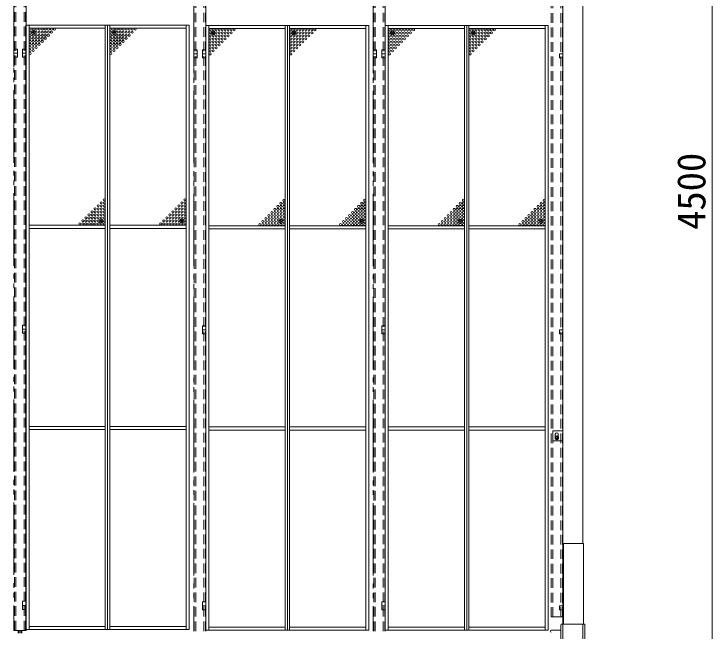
# Model space of a CAD drawing. Units: millimetres, scale not verified. Extents: x -9305 to 9305, y -6415 to 6415.
# Drawn here: x -2491 to 976, y -3607 to -542 of the extents above; entities that cross this region are included whole.
import ezdxf
from ezdxf.enums import TextEntityAlignment as Align

# ---------------------------------------------------------------- set-up
doc = ezdxf.new("R2010")
doc.units = ezdxf.units.MM
doc.header["$LTSCALE"] = 40
doc.header["$PDMODE"] = 32
doc.header["$PDSIZE"] = 20
doc.linetypes.add('DASHED1', pattern=[1.8, 1.2, -0.6])
doc.linetypes.add('DOUBLE_CHAIN2', pattern=[12.8, 9, -1, 0.6, -0.6, 0.6, -1])
for name, color, linetype, lineweight in [('0-0_0', 7, 'Continuous', 9), ('0-4_CYG-81', 7, 'Continuous', 9), ('0-9_ﾒッｼュﾊﾟﾈﾙ用ﾌﾞﾛッｸ', 7, 'Continuous', 9)]:
    doc.layers.add(name, color=color, linetype=linetype, lineweight=lineweight)
doc.styles.add('ＭＳ ゴシック', font='')
doc.styles.get('ＭＳ ゴシック').set_extended_font_data('MS Gothic')

msp = doc.modelspace()

# ---------------------------------------------------------------- linework, layer by layer
at = {"layer": '0-0_0'}
for p, q in [((975.81, -3672.46), (975.81, 827.54)), ((975.81, 823.54), (975.81, -3668.46))]:
    msp.add_line(p, q, dxfattribs=at)
at = {"layer": '0-4_CYG-81'}
for p, q in [((334.8, 827.54), (334.8, -3172.46)), ((-2491.25, -804.67), (-2491.25, 615.26)), ((-2431.25, -3604.53), (-2431.25, 615.26)), ((-1597.94, -807.42), (-1597.94, 612.51)), ((-1537.94, -3607.28), (-1537.94, 612.51)), ((-706.97, -807.42), (-706.97, 612.51)), ((-646.97, -3607.28), (-646.97, 612.51)), ((234.8, -3672.46), (234.8, 427.54)), ((234.8, -3537.28), (234.8, 137.54)), ((-2431.55, -596.73), (-2431.55, -3599.73)), ((-1621.55, -596.73), (-2431.55, -596.73)), ((-2416.55, -3599.73), (-2416.55, -596.73)), ((-2037.55, -611.73), (-2416.55, -611.73)), ((-2037.55, -3599.73), (-2037.55, -596.73)), ((-2026.55, -3599.73), (-2026.55, -596.73)), ((-2015.55, -3599.73), (-2015.55, -596.73)), ((-1636.55, -611.73), (-2015.55, -611.73)), ((-1636.55, -3599.73), (-1636.55, -596.73)), ((-1621.55, -596.73), (-1621.55, -3599.73)), ((-1538.24, -599.48), (-1538.24, -3602.48)), ((-728.24, -599.48), (-1538.24, -599.48)), ((-1523.24, -3602.48), (-1523.24, -599.48)), ((-1144.24, -614.48), (-1523.24, -614.48)), ((-1144.24, -3602.48), (-1144.24, -599.48)), ((-1133.24, -3602.48), (-1133.24, -599.48)), ((-1122.24, -3602.48), (-1122.24, -599.48)), ((-743.24, -614.48), (-1122.24, -614.48)), ((-743.24, -3602.48), (-743.24, -599.48)), ((-728.24, -599.48), (-728.24, -3602.48)), ((-647.28, -599.48), (-647.28, -3602.48)), ((162.72, -599.48), (-647.28, -599.48)), ((-632.28, -3602.48), (-632.28, -599.48)), ((-253.28, -614.48), (-632.28, -614.48)), ((-253.28, -3602.48), (-253.28, -599.48)), ((-242.28, -3602.48), (-242.28, -599.48)), ((-231.28, -3602.48), (-231.28, -599.48)), ((147.72, -614.48), (-231.28, -614.48)), ((147.72, -3602.48), (147.72, -599.48)), ((162.72, -599.48), (162.72, -3602.48)), ((-2491.25, -716.73), (-2474.25, -716.73)), ((-2474.25, -716.73), (-2474.25, -756.73)), ((-2448.55, -716.73), (-2448.55, -736.73)), ((-2431.55, -716.73), (-2448.55, -716.73)), ((-1597.94, -719.48), (-1580.94, -719.48)), ((-1580.94, -719.48), (-1580.94, -759.47)), ((-1555.24, -719.48), (-1555.24, -739.48)), ((-1538.24, -719.48), (-1555.24, -719.48)), ((-706.97, -719.48), (-689.97, -719.48)), ((-689.97, -719.48), (-689.97, -759.47)), ((-664.28, -719.48), (-664.28, -739.48)), ((-647.28, -719.48), (-664.28, -719.48)), ((-2474.25, -736.73), (-2491.25, -736.73)), ((-2474.25, -756.73), (-2490.94, -756.73)), ((-2448.55, -736.73), (-2431.55, -736.73)), ((-2448.55, -736.74), (-2431.25, -736.74)), ((-2448.55, -756.74), (-2448.55, -736.74)), ((-2431.25, -756.74), (-2448.55, -756.74)), ((-1580.94, -739.48), (-1597.94, -739.48)), ((-1580.94, -759.47), (-1597.64, -759.47)), ((-1555.24, -739.48), (-1538.24, -739.48)), ((-1555.24, -739.48), (-1537.94, -739.48)), ((-1555.24, -759.48), (-1555.24, -739.48)), ((-1537.94, -759.48), (-1555.24, -759.48)), ((-689.97, -739.48), (-706.97, -739.48)), ((-689.97, -759.47), (-706.67, -759.47)), ((-664.28, -739.48), (-647.28, -739.48)), ((-664.27, -739.48), (-646.97, -739.48)), ((-664.27, -759.48), (-664.27, -739.48)), ((-646.97, -759.48), (-664.27, -759.48)), ((217.5, -739.48), (234.8, -739.48)), ((217.5, -759.47), (217.5, -739.48)), ((234.8, -759.47), (217.5, -759.47)), ((-2037.55, -1590.73), (-2416.55, -1590.73)), ((-1636.55, -1590.73), (-2015.55, -1590.73)), ((-1144.24, -1593.48), (-1523.24, -1593.48)), ((-743.24, -1593.48), (-1122.24, -1593.48)), ((-253.28, -1593.48), (-632.28, -1593.48)), ((147.72, -1593.48), (-231.28, -1593.48)), ((-2037.55, -1606.73), (-2416.55, -1606.73)), ((-1636.55, -1606.73), (-2015.55, -1606.73)), ((-1144.24, -1609.48), (-1523.24, -1609.48)), ((-743.24, -1609.48), (-1122.24, -1609.48)), ((-253.28, -1609.48), (-632.28, -1609.48)), ((147.72, -1609.48), (-231.28, -1609.48)), ((-2448.55, -2088.23), (-2448.55, -2108.23)), ((-2431.55, -2088.23), (-2448.55, -2088.23)), ((-2448.55, -2108.23), (-2431.55, -2108.23)), ((-2448.55, -2108.24), (-2431.25, -2108.24)), ((-2448.55, -2128.24), (-2448.55, -2108.24)), ((-1555.24, -2090.98), (-1555.24, -2110.98)), ((-1538.24, -2090.98), (-1555.24, -2090.98)), ((-1555.24, -2110.98), (-1538.24, -2110.98)), ((-1555.24, -2110.98), (-1537.94, -2110.98)), ((-1555.24, -2130.98), (-1555.24, -2110.98)), ((-664.28, -2090.98), (-664.28, -2110.98)), ((-647.28, -2090.98), (-664.28, -2090.98)), ((-664.28, -2110.98), (-647.28, -2110.98)), ((-664.27, -2110.98), (-646.97, -2110.98)), ((-664.27, -2130.98), (-664.27, -2110.98)), ((217.5, -2110.98), (234.8, -2110.98)), ((217.5, -2130.98), (217.5, -2110.98)), ((-2431.25, -2128.24), (-2448.55, -2128.24)), ((-1537.94, -2130.98), (-1555.24, -2130.98)), ((-646.97, -2130.98), (-664.27, -2130.98)), ((234.8, -2130.98), (217.5, -2130.98)), ((-2037.55, -2590.73), (-2416.55, -2590.73)), ((-1636.55, -2590.73), (-2015.55, -2590.73)), ((-1144.24, -2593.48), (-1523.24, -2593.48)), ((-743.24, -2593.48), (-1122.24, -2593.48)), ((-253.28, -2593.48), (-632.28, -2593.48)), ((147.72, -2593.48), (-231.28, -2593.48)), ((-2037.55, -2606.73), (-2416.55, -2606.73)), ((-1636.55, -2606.73), (-2015.55, -2606.73)), ((-1144.24, -2609.48), (-1523.24, -2609.48)), ((-743.24, -2609.48), (-1122.24, -2609.48)), ((-253.28, -2609.48), (-632.28, -2609.48)), ((147.72, -2609.48), (-231.28, -2609.48)), ((184.8, -2662.46), (184.8, -2612.46)), ((184.8, -2612.46), (234.8, -2612.46)), ((197.3, -2629.46), (197.3, -2641.84)), ((212.3, -2629.46), (212.3, -2641.84)), ((234.8, -2662.46), (184.8, -2662.46)), ((196.3, -2642.41), (204.8, -2637.5)), ((196.3, -2652.23), (196.3, -2642.41)), ((204.8, -2657.14), (196.3, -2652.23)), ((204.8, -2637.5), (213.3, -2642.41)), ((213.3, -2652.23), (204.8, -2657.14)), ((213.3, -2642.41), (213.3, -2652.23)), ((238, -3172.46), (338, -3172.46)), ((238, -3572.46), (238, -3172.46)), ((338, -3172.46), (338, -3572.46)), ((-2448.55, -3459.73), (-2431.55, -3459.73)), ((-2448.55, -3479.73), (-2448.55, -3459.73)), ((-1555.24, -3462.48), (-1538.24, -3462.48)), ((-1555.24, -3482.48), (-1555.24, -3462.48)), ((-664.28, -3462.48), (-647.28, -3462.48)), ((-664.28, -3482.48), (-664.28, -3462.48)), ((-2431.55, -3479.73), (-2448.55, -3479.73)), ((-2448.55, -3479.74), (-2431.25, -3479.74)), ((-2448.55, -3499.74), (-2448.55, -3479.74)), ((-2431.25, -3499.74), (-2448.55, -3499.74)), ((-1538.24, -3482.48), (-1555.24, -3482.48)), ((-1555.24, -3482.48), (-1537.94, -3482.48)), ((-1555.24, -3502.48), (-1555.24, -3482.48)), ((-647.28, -3482.48), (-664.28, -3482.48)), ((-664.27, -3482.48), (-646.97, -3482.48)), ((-664.27, -3502.48), (-664.27, -3482.48)), ((217.5, -3502.48), (217.5, -3482.48)), ((217.5, -3482.48), (234.8, -3482.48)), ((-1537.94, -3502.48), (-1555.24, -3502.48)), ((-646.97, -3502.48), (-664.27, -3502.48)), ((234.8, -3502.48), (217.5, -3502.48)), ((-2491.25, -3604.53), (-2491.25, -3554.54)), ((-1597.94, -3607.28), (-1597.94, -3557.28)), ((-706.97, -3607.28), (-706.97, -3557.28)), ((177.1, -3537.46), (234.8, -3537.46)), ((-2491.24, -3604.74), (-2431.25, -3604.74)), ((-2469.74, -3604.74), (-2469.74, -3618.03)), ((-2464.75, -3604.74), (-2464.75, -3618.03)), ((-2457.75, -3604.74), (-2457.75, -3618.03)), ((-2452.75, -3604.74), (-2452.75, -3618.03)), ((-1621.55, -3599.73), (-2431.55, -3599.73)), ((-2037.55, -3584.73), (-2416.55, -3584.73)), ((-1636.55, -3584.73), (-2015.55, -3584.73)), ((-728.24, -3602.48), (-1538.24, -3602.48)), ((-1144.24, -3587.48), (-1523.24, -3587.48)), ((-743.24, -3587.48), (-1122.24, -3587.48)), ((162.72, -3602.48), (-647.28, -3602.48)), ((-253.28, -3587.48), (-632.28, -3587.48)), ((147.72, -3587.48), (-231.28, -3587.48)), ((224.8, -3602.46), (176.8, -3602.46)), ((224.8, -3577.46), (224.8, -3652.46)), ((224.8, -3577.46), (224.8, -3652.46)), ((331.6, -3572.46), (229.8, -3572.46)), ((234.8, -3572.46), (229.8, -3572.46)), ((238, -3572.46), (339.8, -3572.46)), ((334.8, -3672.46), (334.8, -3572.46)), ((334.8, -3572.46), (339.8, -3572.46)), ((344.79, -3577.46), (344.79, -3652.46)), ((344.8, -3577.46), (344.8, -3652.46))]:
    msp.add_line(p, q, dxfattribs=at)
at = {"layer": '0-4_CYG-81', "linetype": 'DOUBLE_CHAIN2'}
for p, q in [((-2491.24, 615.26), (-2491.24, -3604.53)), ((-1597.94, 612.51), (-1597.94, -3607.28)), ((-706.97, 612.51), (-706.97, -3607.28))]:
    msp.add_line(p, q, dxfattribs=at)
at = {"layer": '0-4_CYG-81', "linetype": 'DASHED1'}
for p, q in [((-2488.94, -3604.53), (-2488.94, 615.26)), ((-2481.24, -3604.53), (-2481.24, 615.26)), ((-2441.25, -3604.53), (-2441.25, 615.26)), ((-2433.55, -3604.53), (-2433.55, 615.26)), ((-1595.64, -3607.28), (-1595.64, 612.51)), ((-1587.94, -3607.28), (-1587.94, 612.51)), ((-1547.94, -3607.28), (-1547.94, 612.51)), ((-1540.24, -3607.28), (-1540.24, 612.51)), ((-704.67, -3607.28), (-704.67, 612.51)), ((-696.97, -3607.28), (-696.97, 612.51)), ((-656.97, -3607.28), (-656.97, 612.51)), ((-649.27, -3607.28), (-649.27, 612.51)), ((177.1, -3537.46), (177.1, 137.54)), ((184.8, -3537.46), (184.8, 137.54)), ((224.8, -3537.46), (224.8, 137.54)), ((232.5, -3537.46), (232.5, 137.54))]:
    msp.add_line(p, q, dxfattribs=at)
at = {"layer": '0-4_CYG-81'}
for radius in [8.5, 5, 5, 4.19]:
    msp.add_circle((204.8, -2647.32), radius, dxfattribs=at)
for centre, radius, start, end in [((204.8, -2629.46), 7.5, 0, 180), ((176.8, -3607.46), 5, 90, 270), ((229.8, -3577.46), 5, 90, 180), ((229.8, -3577.46), 5, 90, 180), ((339.8, -3577.46), 5, 0, 90), ((339.8, -3577.46), 5, 0, 90)]:
    msp.add_arc(centre, radius, start, end, dxfattribs=at)
at = {"layer": '0-9_ﾒッｼュﾊﾟﾈﾙ用ﾌﾞﾛッｸ'}
for centre in [(-2410.55, -617.73), (-2395.55, -617.73), (-2380.55, -617.73), (-2365.55, -617.73), (-2350.55, -617.73), (-2335.55, -617.73), (-2320.55, -617.73), (-2305.55, -617.73), (-2290.55, -617.73), (-2009.55, -617.73), (-1994.55, -617.73), (-1979.55, -617.73), (-1964.55, -617.73), (-1949.55, -617.73), (-1934.55, -617.73), (-1919.55, -617.73), (-1904.55, -617.73), (-1889.55, -617.73), (-1517.24, -620.48), (-1502.24, -620.48), (-1487.24, -620.48), (-1472.24, -620.48), (-1457.24, -620.48), (-1442.24, -620.48), (-1427.24, -620.48), (-1412.24, -620.48), (-1397.24, -620.48), (-1116.24, -620.48), (-1101.24, -620.48), (-1086.24, -620.48), (-1071.24, -620.48), (-1056.24, -620.48), (-1041.24, -620.48), (-1026.24, -620.48), (-1011.24, -620.48), (-996.24, -620.48), (-626.28, -620.48), (-611.28, -620.48), (-596.28, -620.48), (-581.28, -620.48), (-566.28, -620.48), (-551.28, -620.48), (-536.28, -620.48), (-521.28, -620.48), (-506.28, -620.48), (-225.28, -620.48), (-210.28, -620.48), (-195.28, -620.48), (-180.28, -620.48), (-165.28, -620.48), (-150.28, -620.48), (-135.28, -620.48), (-120.28, -620.48), (-105.28, -620.48), (-2410.55, -632.73), (-2410.55, -647.73), (-2410.55, -662.73), (-2395.55, -632.73), (-2395.55, -647.73), (-2395.55, -662.73), (-2380.55, -632.73), (-2380.55, -647.73), (-2380.55, -662.73), (-2365.55, -632.73), (-2365.55, -647.73), (-2365.55, -662.73), (-2350.55, -632.73), (-2350.55, -647.73), (-2350.55, -662.73), (-2335.55, -632.73), (-2335.55, -647.73), (-2335.55, -662.73), (-2320.55, -632.73), (-2320.55, -647.73), (-2305.55, -632.73), (-2009.55, -632.73), (-2009.55, -647.73), (-2009.55, -662.73), (-1994.55, -632.73), (-1994.55, -647.73), (-1994.55, -662.73), (-1979.55, -632.73), (-1979.55, -647.73), (-1979.55, -662.73), (-1964.55, -632.73), (-1964.55, -647.73), (-1964.55, -662.73), (-1949.55, -632.73), (-1949.55, -647.73), (-1949.55, -662.73), (-1934.55, -632.73), (-1934.55, -647.73), (-1934.55, -662.73), (-1919.55, -632.73), (-1919.55, -647.73), (-1904.55, -632.73), (-1517.24, -635.48), (-1517.24, -650.48), (-1502.24, -635.48), (-1502.24, -650.48), (-1487.24, -635.48), (-1487.24, -650.48), (-1472.24, -635.48), (-1472.24, -650.48), (-1457.24, -635.48), (-1457.24, -650.48), (-1442.24, -635.48), (-1442.24, -650.48), (-1427.24, -635.48), (-1427.24, -650.48), (-1412.24, -635.48), (-1116.24, -635.48), (-1116.24, -650.48), (-1101.24, -635.48), (-1101.24, -650.48), (-1086.24, -635.48), (-1086.24, -650.48), (-1071.24, -635.48), (-1071.24, -650.48), (-1056.24, -635.48), (-1056.24, -650.48), (-1041.24, -635.48), (-1041.24, -650.48), (-1026.24, -635.48), (-1026.24, -650.48), (-1011.24, -635.48), (-626.28, -635.48), (-626.28, -650.48), (-611.28, -635.48), (-611.28, -650.48), (-596.28, -635.48), (-596.28, -650.48), (-581.28, -635.48), (-581.28, -650.48), (-566.28, -635.48), (-566.28, -650.48), (-551.28, -635.48), (-551.28, -650.48), (-536.28, -635.48), (-536.28, -650.48), (-521.28, -635.48), (-225.28, -635.48), (-225.28, -650.48), (-210.28, -635.48), (-210.28, -650.48), (-195.28, -635.48), (-195.28, -650.48), (-180.28, -635.48), (-180.28, -650.48), (-165.28, -635.48), (-165.28, -650.48), (-150.28, -635.48), (-150.28, -650.48), (-135.28, -635.48), (-135.28, -650.48), (-120.28, -635.48), (-2410.55, -677.73), (-2410.55, -692.73), (-2395.55, -677.73), (-2395.55, -692.73), (-2380.55, -677.73), (-2380.55, -692.73), (-2365.55, -677.73), (-2365.55, -692.73), (-2350.55, -677.73), (-2009.55, -677.73), (-2009.55, -692.73), (-1994.55, -677.73), (-1994.55, -692.73), (-1979.55, -677.73), (-1979.55, -692.73), (-1964.55, -677.73), (-1964.55, -692.73), (-1949.55, -677.73), (-1517.24, -665.48), (-1517.24, -680.48), (-1517.24, -695.48), (-1502.24, -665.48), (-1502.24, -680.48), (-1502.24, -695.48), (-1487.24, -665.48), (-1487.24, -680.48), (-1487.24, -695.48), (-1472.24, -665.48), (-1472.24, -680.48), (-1472.24, -695.48), (-1457.24, -665.48), (-1457.24, -680.48), (-1442.24, -665.48), (-1116.24, -665.48), (-1116.24, -680.48), (-1116.24, -695.48), (-1101.24, -665.48), (-1101.24, -680.48), (-1101.24, -695.48), (-1086.24, -665.48), (-1086.24, -680.48), (-1086.24, -695.48), (-1071.24, -665.48), (-1071.24, -680.48), (-1071.24, -695.48), (-1056.24, -665.48), (-1056.24, -680.48), (-1041.24, -665.48), (-626.28, -665.48), (-626.28, -680.48), (-626.28, -695.48), (-611.28, -665.48), (-611.28, -680.48), (-611.28, -695.48), (-596.28, -665.48), (-596.28, -680.48), (-596.28, -695.48), (-581.28, -665.48), (-581.28, -680.48), (-581.28, -695.48), (-566.28, -665.48), (-566.28, -680.48), (-551.28, -665.48), (-225.28, -665.48), (-225.28, -680.48), (-225.28, -695.48), (-210.28, -665.48), (-210.28, -680.48), (-210.28, -695.48), (-195.28, -665.48), (-195.28, -680.48), (-195.28, -695.48), (-180.28, -665.48), (-180.28, -680.48), (-180.28, -695.48), (-165.28, -665.48), (-165.28, -680.48), (-150.28, -665.48), (-2410.55, -707.73), (-2410.55, -722.73), (-2395.55, -707.73), (-2395.55, -722.73), (-2380.55, -707.73), (-2009.55, -707.73), (-2009.55, -722.73), (-1994.55, -707.73), (-1994.55, -722.73), (-1979.55, -707.73), (-1517.24, -710.48), (-1517.24, -725.48), (-1502.24, -710.48), (-1502.24, -725.48), (-1487.24, -710.48), (-1116.24, -710.48), (-1116.24, -725.48), (-1101.24, -710.48), (-1101.24, -725.48), (-1086.24, -710.48), (-626.28, -710.48), (-626.28, -725.48), (-611.28, -710.48), (-611.28, -725.48), (-596.28, -710.48), (-225.28, -710.48), (-225.28, -725.48), (-210.28, -710.48), (-210.28, -725.48), (-195.28, -710.48), (-2410.55, -737.73), (-2009.55, -737.73), (-1517.24, -740.48), (-1116.24, -740.48), (-626.28, -740.48), (-225.28, -740.48), (-2073.55, -1494.73), (-2058.55, -1479.73), (-2058.55, -1494.73), (-2043.55, -1464.73), (-2043.55, -1479.73), (-2043.55, -1494.73), (-1672.55, -1494.73), (-1657.55, -1479.73), (-1657.55, -1494.73), (-1642.55, -1464.73), (-1642.55, -1479.73), (-1642.55, -1494.73), (-1165.24, -1482.48), (-1150.24, -1467.48), (-1150.24, -1482.48), (-764.24, -1482.48), (-749.24, -1467.48), (-749.24, -1482.48), (-274.28, -1482.48), (-259.28, -1467.48), (-259.28, -1482.48), (126.72, -1482.48), (141.72, -1467.48), (141.72, -1482.48), (-2103.55, -1524.73), (-2088.55, -1509.73), (-2088.55, -1524.73), (-2073.55, -1509.73), (-2073.55, -1524.73), (-2058.55, -1509.73), (-2058.55, -1524.73), (-2043.55, -1509.73), (-2043.55, -1524.73), (-1702.55, -1524.73), (-1687.55, -1509.73), (-1687.55, -1524.73), (-1672.55, -1509.73), (-1672.55, -1524.73), (-1657.55, -1509.73), (-1657.55, -1524.73), (-1642.55, -1509.73), (-1642.55, -1524.73), (-1210.24, -1527.48), (-1195.24, -1512.48), (-1195.24, -1527.48), (-1180.24, -1497.48), (-1180.24, -1512.48), (-1180.24, -1527.48), (-1165.24, -1497.48), (-1165.24, -1512.48), (-1165.24, -1527.48), (-1150.24, -1497.48), (-1150.24, -1512.48), (-1150.24, -1527.48), (-809.24, -1527.48), (-794.24, -1512.48), (-794.24, -1527.48), (-779.24, -1497.48), (-779.24, -1512.48), (-779.24, -1527.48), (-764.24, -1497.48), (-764.24, -1512.48), (-764.24, -1527.48), (-749.24, -1497.48), (-749.24, -1512.48), (-749.24, -1527.48), (-319.28, -1527.48), (-304.28, -1512.48), (-304.28, -1527.48), (-289.28, -1497.48), (-289.28, -1512.48), (-289.28, -1527.48), (-274.28, -1497.48), (-274.28, -1512.48), (-274.28, -1527.48), (-259.28, -1497.48), (-259.28, -1512.48), (-259.28, -1527.48), (81.72, -1527.48), (96.72, -1512.48), (96.72, -1527.48), (111.72, -1497.48), (111.72, -1512.48), (111.72, -1527.48), (126.72, -1497.48), (126.72, -1512.48), (126.72, -1527.48), (141.72, -1497.48), (141.72, -1512.48), (141.72, -1527.48), (-2133.55, -1554.73), (-2118.55, -1539.73), (-2118.55, -1554.73), (-2103.55, -1539.73), (-2103.55, -1554.73), (-2088.55, -1539.73), (-2088.55, -1554.73), (-2073.55, -1539.73), (-2073.55, -1554.73), (-2058.55, -1539.73), (-2058.55, -1554.73), (-2043.55, -1539.73), (-2043.55, -1554.73), (-1732.55, -1554.73), (-1717.55, -1539.73), (-1717.55, -1554.73), (-1702.55, -1539.73), (-1702.55, -1554.73), (-1687.55, -1539.73), (-1687.55, -1554.73), (-1672.55, -1539.73), (-1672.55, -1554.73), (-1657.55, -1539.73), (-1657.55, -1554.73), (-1642.55, -1539.73), (-1642.55, -1554.73), (-1240.24, -1557.48), (-1225.24, -1542.48), (-1225.24, -1557.48), (-1210.24, -1542.48), (-1210.24, -1557.48), (-1195.24, -1542.48), (-1195.24, -1557.48), (-1180.24, -1542.48), (-1180.24, -1557.48), (-1165.24, -1542.48), (-1165.24, -1557.48), (-1150.24, -1542.48), (-1150.24, -1557.48), (-839.24, -1557.48), (-824.24, -1542.48), (-824.24, -1557.48), (-809.24, -1542.48), (-809.24, -1557.48), (-794.24, -1542.48), (-794.24, -1557.48), (-779.24, -1542.48), (-779.24, -1557.48), (-764.24, -1542.48), (-764.24, -1557.48), (-749.24, -1542.48), (-749.24, -1557.48), (-349.28, -1557.48), (-334.28, -1542.48), (-334.28, -1557.48), (-319.28, -1542.48), (-319.28, -1557.48), (-304.28, -1542.48), (-304.28, -1557.48), (-289.28, -1542.48), (-289.28, -1557.48), (-274.28, -1542.48), (-274.28, -1557.48), (-259.28, -1542.48), (-259.28, -1557.48), (51.72, -1557.48), (66.72, -1542.48), (66.72, -1557.48), (81.72, -1542.48), (81.72, -1557.48), (96.72, -1542.48), (96.72, -1557.48), (111.72, -1542.48), (111.72, -1557.48), (126.72, -1542.48), (126.72, -1557.48), (141.72, -1542.48), (141.72, -1557.48), (-2163.55, -1584.73), (-2148.55, -1569.73), (-2148.55, -1584.73), (-2133.55, -1569.73), (-2133.55, -1584.73), (-2118.55, -1569.73), (-2118.55, -1584.73), (-2103.55, -1569.73), (-2103.55, -1584.73), (-2088.55, -1569.73), (-2088.55, -1584.73), (-2073.55, -1569.73), (-2073.55, -1584.73), (-2058.55, -1569.73), (-2058.55, -1584.73), (-2043.55, -1569.73), (-2043.55, -1584.73), (-1762.55, -1584.73), (-1747.55, -1569.73), (-1747.55, -1584.73), (-1732.55, -1569.73), (-1732.55, -1584.73), (-1717.55, -1569.73), (-1717.55, -1584.73), (-1702.55, -1569.73), (-1702.55, -1584.73), (-1687.55, -1569.73), (-1687.55, -1584.73), (-1672.55, -1569.73), (-1672.55, -1584.73), (-1657.55, -1569.73), (-1657.55, -1584.73), (-1642.55, -1569.73), (-1642.55, -1584.73), (-1270.24, -1587.48), (-1255.24, -1572.48), (-1255.24, -1587.48), (-1240.24, -1572.48), (-1240.24, -1587.48), (-1225.24, -1572.48), (-1225.24, -1587.48), (-1210.24, -1572.48), (-1210.24, -1587.48), (-1195.24, -1572.48), (-1195.24, -1587.48), (-1180.24, -1572.48), (-1180.24, -1587.48), (-1165.24, -1572.48), (-1165.24, -1587.48), (-1150.24, -1572.48), (-1150.24, -1587.48), (-869.24, -1587.48), (-854.24, -1572.48), (-854.24, -1587.48), (-839.24, -1572.48), (-839.24, -1587.48), (-824.24, -1572.48), (-824.24, -1587.48), (-809.24, -1572.48), (-809.24, -1587.48), (-794.24, -1572.48), (-794.24, -1587.48), (-779.24, -1572.48), (-779.24, -1587.48), (-764.24, -1572.48), (-764.24, -1587.48), (-749.24, -1572.48), (-749.24, -1587.48), (-379.28, -1587.48), (-364.28, -1572.48), (-364.28, -1587.48), (-349.28, -1572.48), (-349.28, -1587.48), (-334.28, -1572.48), (-334.28, -1587.48), (-319.28, -1572.48), (-319.28, -1587.48), (-304.28, -1572.48), (-304.28, -1587.48), (-289.28, -1572.48), (-289.28, -1587.48), (-274.28, -1572.48), (-274.28, -1587.48), (-259.28, -1572.48), (-259.28, -1587.48), (21.72, -1587.48), (36.72, -1572.48), (36.72, -1587.48), (51.72, -1572.48), (51.72, -1587.48), (66.72, -1572.48), (66.72, -1587.48), (81.72, -1572.48), (81.72, -1587.48), (96.72, -1572.48), (96.72, -1587.48), (111.72, -1572.48), (111.72, -1587.48), (126.72, -1572.48), (126.72, -1587.48), (141.72, -1572.48), (141.72, -1587.48)]:
    msp.add_circle(centre, 5, dxfattribs=at)
for p in [(-2395.55, -632.73), (-1994.55, -632.73), (-1502.24, -635.48), (-1101.24, -635.48), (-611.28, -635.48), (-210.28, -635.48), (-2058.55, -1569.73), (-1657.55, -1569.73), (-1165.24, -1572.48), (-764.24, -1572.48), (-274.28, -1572.48), (126.72, -1572.48)]:
    msp.add_point(p, dxfattribs=at)

# ---------------------------------------------------------------- texts
at = {"layer": '0-0_0', "style": 'ＭＳ ゴシック'}
msp.add_text('4500', height=140.8, rotation=90, dxfattribs=at).set_placement((985.27, -1614.39), align=Align.BOTTOM_LEFT)

doc.saveas('drawing.dxf')
